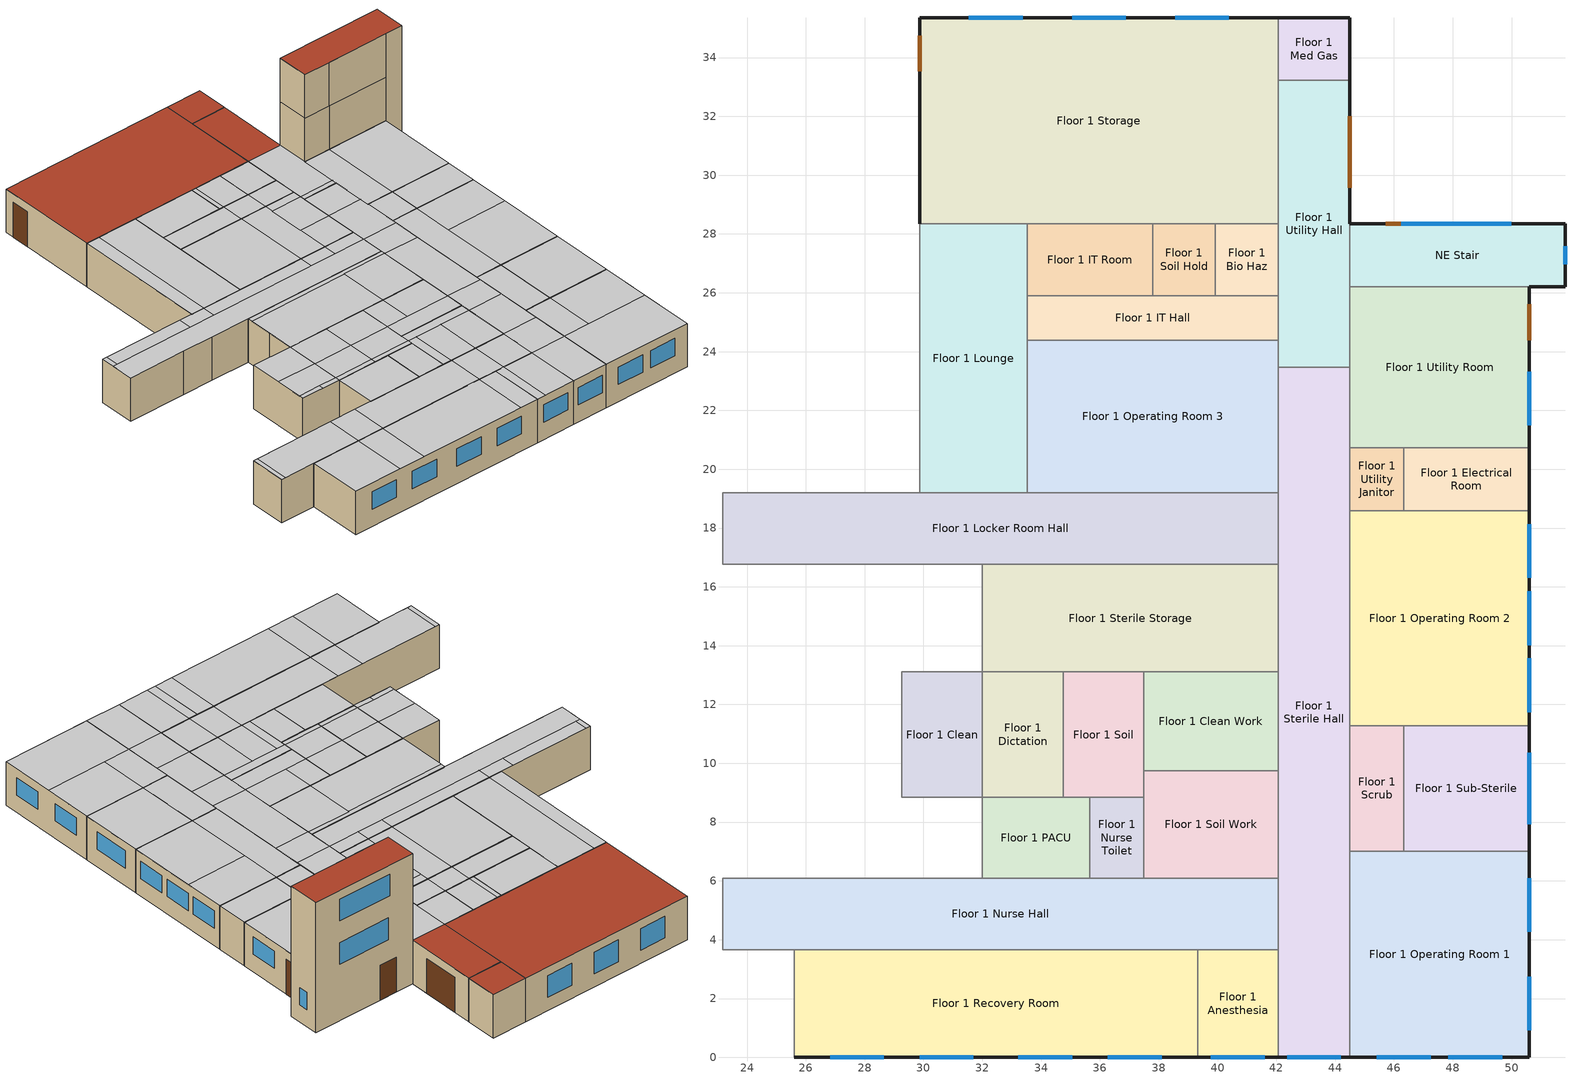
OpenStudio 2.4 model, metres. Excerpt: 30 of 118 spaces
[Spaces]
Floor 1 Clean
 floor ground: 32,13.11 32,8.84 29.26,8.84 29.26,13.11 z0
 wall to Floor 1 Nurse Station: 29.26,8.84 32,8.84 z0:3.05
 wall to Floor 1 Humid: 32,13.11 29.26,13.11 z0:3.05
 wall to Floor 1 Nourishment: 29.26,13.11 29.26,8.84 z0:3.05
 wall to Floor 1 Dictation: 32,8.84 32,13.11 z0:3.05
 ceiling to Floor 2 Exam Hall 2: 30.78,8.84 30.78,9.14 29.26,9.14 29.26,8.84 z3.05
 ceiling to Floor 2 Exam 3: 32,8.84 32,9.14 30.78,9.14 30.78,8.84 z3.05
 ceiling to Floor 2 Reception Hall: 32,9.14 32,10.97 29.26,10.97 29.26,9.14 z3.05
 ceiling to Floor 2 X-Ray: 32,10.97 32,13.11 29.26,13.11 29.26,10.97 z3.05
Floor 1 IT Hall
 floor ground: 42.06,25.91 42.06,24.38 33.53,24.38 33.53,25.91 z0
 wall to Floor 1 Utility Hall: 42.06,24.38 42.06,25.91 z0:3.05
 wall to Floor 1 IT Room: 37.8,25.91 33.53,25.91 z0:3.05
 wall to Floor 1 Operating Room 3: 33.53,24.38 42.06,24.38 z0:3.05
 wall to Floor 1 Soil Hold: 39.93,25.91 37.8,25.91 z0:3.05
 wall to Floor 1 Lounge: 33.53,25.91 33.53,24.38 z0:3.05
 wall to Floor 1 Bio Haz: 42.06,25.91 39.93,25.91 z0:3.05
 ceiling to Floor 2 Exam Hall 4: 39.93,24.38 39.93,25.91 38.1,25.91 38.1,24.38 z3.05
 ceiling to Floor 2 Exam 6: 42.06,24.38 42.06,25.91 39.93,25.91 39.93,24.38 z3.05
 ceiling to Floor 2 Exam 7: 38.1,24.38 38.1,25.91 33.53,25.91 33.53,24.38 z3.05
Floor 1 Utility Room
 floor ground: 50.6,26.21 50.6,20.73 44.5,20.73 44.5,26.21 z0
 wall outside: 50.6,20.73 50.6,26.21 z0:3.05
 wall to Floor 1 Electrical Room: 46.33,20.73 50.6,20.73 z0:3.05
 wall to Floor 1 Sterile Hall: 44.5,23.47 44.5,20.73 z0:3.05
 wall to NE Stair: 50.6,26.21 44.5,26.21 z0:3.05
 wall to Floor 1 Utility Janitor: 44.5,20.73 46.33,20.73 z0:3.05
 wall to Floor 1 Utility Hall: 44.5,26.21 44.5,23.47 z0:3.05
 window: 50.6,21.49 50.6,23.32 z1.22:2.44
 door: 50.6,24.38 50.6,25.6 z0:2.44
 ceiling to Floor 2 Exam 5: 50.6,20.73 50.6,26.21 46.33,26.21 46.33,20.73 z3.05
 ceiling to Floor 2 Office Hall: 46.33,20.73 46.33,26.21 44.5,26.21 44.5,20.73 z3.05
Floor 1 Operating Room 1
 floor ground: 50.6,7.01 50.6,0 44.5,0 44.5,7.01 z0
 wall outside: 44.5,0 50.6,0 50.6,7.01 z0:3.05
 wall to Floor 1 Sterile Hall: 44.5,7.01 44.5,0 z0:3.05
 wall to Floor 1 Scrub: 46.33,7.01 44.5,7.01 z0:3.05
 wall to Floor 1 Sub-Sterile: 50.6,7.01 46.33,7.01 z0:3.05
 window: 47.85,0 49.68,0 / 50.6,4.27 50.6,6.1 / 50.6,0.91 50.6,2.74 / 45.42,0 47.24,0 z1.22:2.44
 ceiling to Floor 2 Conference: 50.6,0 50.6,3.66 44.5,3.66 44.5,0 z3.05
 ceiling to Floor 2 Office Hall: 46.33,3.66 46.33,7.01 44.5,7.01 44.5,3.66 z3.05
 ceiling to Floor 2 Office: 50.6,3.66 50.6,7.01 46.33,7.01 46.33,3.66 z3.05
Floor 1 Soil
 floor ground: 37.49,13.11 37.49,8.84 34.75,8.84 34.75,13.11 z0
 wall to Floor 1 PACU: 34.75,8.84 35.66,8.84 z0:3.05
 wall to Floor 1 Soil Work: 37.49,8.84 37.49,9.75 z0:3.05
 wall to Floor 1 Clean Work: 37.49,9.75 37.49,13.11 z0:3.05
 wall to Floor 1 Nurse Toilet: 35.66,8.84 37.49,8.84 z0:3.05
 wall to Floor 1 Dictation: 34.75,13.11 34.75,8.84 z0:3.05
 wall to Floor 1 Sterile Storage: 37.49,13.11 34.75,13.11 z0:3.05
 ceiling to Floor 2 X-Ray: 37.49,10.97 37.49,13.11 34.75,13.11 34.75,10.97 z3.05
 ceiling to Floor 2 Exam 3: 37.49,8.84 37.49,9.14 34.75,9.14 34.75,8.84 z3.05
 ceiling to Floor 2 Reception Hall: 37.49,9.14 37.49,10.97 34.75,10.97 34.75,9.14 z3.05
Floor 1 Sterile Hall
 floor ground: 44.5,23.47 44.5,0 42.06,0 42.06,23.47 z0
 wall outside: 42.06,0 44.5,0 z0:3.05
 wall to Floor 1 Clean Work: 42.06,13.11 42.06,9.75 z0:3.05
 wall to Floor 1 Utility Hall: 44.5,23.47 42.06,23.47 z0:3.05
 wall to Floor 1 Nurse Hall: 42.06,6.1 42.06,3.66 z0:3.05
 wall to Floor 1 Operating Room 2: 44.5,11.28 44.5,18.59 z0:3.05
 wall to Floor 1 Utility Janitor: 44.5,18.59 44.5,20.73 z0:3.05
 wall to Floor 1 Soil Work: 42.06,9.75 42.06,6.1 z0:3.05
 wall to Floor 1 Scrub: 44.5,7.01 44.5,11.28 z0:3.05
 wall to Floor 1 Sterile Storage: 42.06,16.76 42.06,13.11 z0:3.05
 wall to Floor 1 Locker Room Hall: 42.06,19.2 42.06,16.76 z0:3.05
 wall to Floor 1 Anesthesia: 42.06,3.66 42.06,0 z0:3.05
 wall to Floor 1 Operating Room 3: 42.06,23.47 42.06,19.2 z0:3.05
 window: 42.37,0 44.2,0 z1.22:2.44
 ceiling to Floor 2 Work Hall: 44.5,16.46 44.5,18.29 42.06,18.29 42.06,16.46 z3.05
 ceiling to Floor 2 Nurse Station 1: 44.5,18.29 44.5,21.34 42.06,21.34 42.06,18.29 z3.05
 ceiling to Floor 2 Storage 2: 44.5,21.34 44.5,23.47 42.06,23.47 42.06,21.34 z3.05
 ceiling to Floor 2 Conference Toilet: 44.5,3.66 44.5,6.1 42.06,6.1 42.06,3.66 z3.05
 ceiling to Floor 2 Reception Hall: 44.5,9.14 44.5,10.97 42.06,10.97 42.06,9.14 z3.05
 ceiling to Floor 2 Conference: 44.5,0 44.5,3.66 42.06,3.66 42.06,0 z3.05
 ceiling to Floor 2 Lounge: 44.5,6.1 44.5,9.14 42.06,9.14 42.06,6.1 z3.05
 ceiling to Floor 2 Scheduling 1: 44.5,10.97 44.5,16.46 42.06,16.46 42.06,10.97 z3.05
Floor 1 Anesthesia
 floor ground: 42.06,3.66 42.06,0 39.32,0 39.32,3.66 z0
 wall outside: 39.32,0 42.06,0 z0:3.05
 wall to Floor 1 Nurse Hall: 42.06,3.66 39.32,3.66 z0:3.05
 wall to Floor 1 Recovery Room: 39.32,3.66 39.32,0 z0:3.05
 window: 39.78,0 41.61,0 z1.22:2.44
 ceiling to Floor 2 Exam 4: 42.06,0 42.06,3.66 39.93,3.66 39.93,0 z3.05
 ceiling to Floor 2 Exam Hall 3: 39.93,0 39.93,3.66 39.32,3.66 39.32,0 z3.05
NE Stair
 floor ground: 51.82,28.35 51.82,26.21 44.5,26.21 44.5,28.35 z0
 wall outside: 50.6,26.21 51.82,26.21 51.82,28.35 44.5,28.35 z0:9.14
 wall to Floor 2 Exam 6: 44.5,28.35 44.5,26.21 z3.05:6.1
 wall to Floor 3 Mechanical: 46.33,26.21 50.6,26.21 z6.1:9.14
 wall to Floor 3 Mechanical Hall: 44.5,26.21 46.33,26.21 z6.1:9.14
 wall to Floor 3 Lounge: 44.5,28.35 44.5,26.21 z6.1:9.14
 wall to Floor 2 Office Hall: 44.5,26.21 46.33,26.21 z3.05:6.1
 wall to Floor 2 Exam 5: 46.33,26.21 50.6,26.21 z3.05:6.1
 wall to Floor 1 Utility Hall: 44.5,28.35 44.5,26.21 z0:3.05
 window: 49.99,28.35 46.33,28.35 z3.96:5.49; 49.99,28.35 46.24,28.35 z7.01:8.53; 51.82,26.97 51.82,27.58 z1.22:2.44
 door: 46.94,28.35 45.72,28.35 z0:2.44
 roof outside: 51.82,26.21 51.82,28.35 44.5,28.35 44.5,26.21 z9.14
Floor 1 Sterile Storage
 floor ground: 42.06,16.76 42.06,13.11 32,13.11 32,16.76 z0
 wall to Floor 1 Nurse Janitor: 32,16.76 32,14.94 z0:3.05
 wall to Floor 1 Humid: 32,14.94 32,13.11 z0:3.05
 wall to Floor 1 Locker Room Hall: 42.06,16.76 32,16.76 z0:3.05
 wall to Floor 1 Dictation: 32,13.11 34.75,13.11 z0:3.05
 wall to Floor 1 Clean Work: 37.49,13.11 42.06,13.11 z0:3.05
 ceiling to Floor 2 Scheduling 1: 42.06,13.11 42.06,16.46 39.01,16.46 39.01,13.11 z3.05
 ceiling to Floor 2 Work Hall: 42.06,16.46 42.06,16.76 32,16.76 32,16.46 z3.05
 ceiling to Floor 2 X-Ray: 39.01,13.11 39.01,16.46 32,16.46 32,13.11 z3.05
Floor 1 Utility Janitor
 floor ground: 46.33,20.73 46.33,18.59 44.5,18.59 44.5,20.73 z0
 wall to Floor 1 Electrical Room: 46.33,18.59 46.33,20.73 z0:3.05
 wall to Floor 1 Operating Room 2: 44.5,18.59 46.33,18.59 z0:3.05
 ceiling to Floor 2 Office Hall: 46.33,18.59 46.33,20.73 44.5,20.73 44.5,18.59 z3.05
Floor 1 Locker Room Hall
 floor ground: 42.06,19.2 42.06,16.76 23.16,16.76 23.16,19.2 z0
 wall to Floor 1 Pre-Op Room 2: 23.16,16.76 27.13,16.76 z0:3.05
 wall to Floor 1 Nourishment: 27.13,16.76 29.26,16.76 z0:3.05
 wall to Floor 1 Pre-Op Hall: 23.16,19.2 23.16,16.76 z0:3.05
 wall to Floor 1 Lounge: 33.53,19.2 29.87,19.2 z0:3.05
 wall to Floor 1 Operating Room 3: 42.06,19.2 33.53,19.2 z0:3.05
 wall to Floor 1 Nurse Janitor: 29.26,16.76 32,16.76 z0:3.05
 wall to Floor 1 Locker Room: 29.87,19.2 23.16,19.2 z0:3.05
 ceiling to Floor 2 Work Hall: 42.06,16.76 42.06,18.29 23.16,18.29 23.16,16.76 z3.05
 ceiling to Floor 2 Exam Hall 6: 23.47,18.29 23.47,19.2 23.16,19.2 23.16,18.29 z3.05
 ceiling to Floor 2 Nurse Station 2: 28.96,18.29 28.96,19.2 23.47,19.2 23.47,18.29 z3.05
 ceiling to Floor 2 Nurse Station 1: 42.06,18.29 42.06,19.2 39.93,19.2 39.93,18.29 z3.05
 ceiling to Floor 2 Exam 7: 38.1,18.29 38.1,19.2 30.78,19.2 30.78,18.29 z3.05
 ceiling to Floor 2 Exam Hall 5: 30.78,18.29 30.78,19.2 28.96,19.2 28.96,18.29 z3.05
 ceiling to Floor 2 Exam Hall 4: 39.93,18.29 39.93,19.2 38.1,19.2 38.1,18.29 z3.05
Floor 1 Electrical Room
 floor ground: 50.6,20.73 50.6,18.59 46.33,18.59 46.33,20.73 z0
 wall outside: 50.6,18.59 50.6,20.73 z0:3.05
 wall to Floor 1 Operating Room 2: 46.33,18.59 50.6,18.59 z0:3.05
 ceiling to Floor 2 Exam 5: 50.6,18.59 50.6,20.73 46.33,20.73 46.33,18.59 z3.05
Floor 1 PACU
 floor ground: 35.66,8.84 35.66,6.1 32,6.1 32,8.84 z0
 wall to Floor 1 Nurse Toilet: 35.66,6.1 35.66,8.84 z0:3.05
 wall to Floor 1 Nurse Station: 32,8.84 32,6.1 z0:3.05
 wall to Floor 1 Nurse Hall: 32,6.1 35.66,6.1 z0:3.05
 wall to Floor 1 Dictation: 34.75,8.84 32,8.84 z0:3.05
 ceiling to Floor 2 Exam 3: 35.66,6.1 35.66,8.84 32,8.84 32,6.1 z3.05
Floor 1 Operating Room 3
 floor ground: 42.06,24.38 42.06,19.2 33.53,19.2 33.53,24.38 z0
 wall to Floor 1 Lounge: 33.53,24.38 33.53,19.2 z0:3.05
 wall to Floor 1 Utility Hall: 42.06,23.47 42.06,24.38 z0:3.05
 ceiling to Floor 2 Exam 7: 38.1,19.2 38.1,24.38 33.53,24.38 33.53,19.2 z3.05
 ceiling to Floor 2 Storage 2: 42.06,21.34 42.06,23.77 39.93,23.77 39.93,21.34 z3.05
 ceiling to Floor 2 Exam Hall 4: 39.93,19.2 39.93,24.38 38.1,24.38 38.1,19.2 z3.05
 ceiling to Floor 2 Nurse Station 1: 42.06,19.2 42.06,21.34 39.93,21.34 39.93,19.2 z3.05
 ceiling to Floor 2 Exam 6: 42.06,23.77 42.06,24.38 39.93,24.38 39.93,23.77 z3.05
Floor 1 Scrub
 floor ground: 46.33,11.28 46.33,7.01 44.5,7.01 44.5,11.28 z0
 wall to Floor 1 Operating Room 2: 46.33,11.28 44.5,11.28 z0:3.05
 wall to Floor 1 Sub-Sterile: 46.33,7.01 46.33,11.28 z0:3.05
 ceiling to Floor 2 Office Hall: 46.33,7.01 46.33,11.28 44.5,11.28 44.5,7.01 z3.05
Floor 1 Sub-Sterile
 floor ground: 50.6,11.28 50.6,7.01 46.33,7.01 46.33,11.28 z0
 wall outside: 50.6,7.01 50.6,11.28 z0:3.05
 wall to Floor 1 Operating Room 2: 50.6,11.28 46.33,11.28 z0:3.05
 window: 50.6,7.92 50.6,10.36 z1.22:2.44
 ceiling to Floor 2 Office: 50.6,7.01 50.6,11.28 46.33,11.28 46.33,7.01 z3.05
Floor 1 Recovery Room
 floor ground: 39.32,3.66 39.32,0 25.6,0 25.6,3.66 z0
 wall outside: 25.6,0 39.32,0 z0:3.05
 wall to Floor 1 Step Down: 25.6,3.66 25.6,0 z0:3.05
 wall to Floor 1 Nurse Hall: 39.32,3.66 25.6,3.66 z0:3.05
 window: 26.82,0 28.65,0 / 36.27,0 38.1,0 / 33.22,0 35.05,0 / 29.87,0 31.7,0 z1.22:2.44
 ceiling to Floor 2 Exam Hall 3: 39.32,0 39.32,3.66 38.1,3.66 38.1,0 z3.05
 ceiling to Floor 2 Exam 3: 38.1,0 38.1,3.66 30.78,3.66 30.78,0 z3.05
 ceiling to Floor 2 Exam Hall 2: 30.78,0 30.78,3.66 28.96,3.66 28.96,0 z3.05
 ceiling to Floor 2 Exam 2: 28.96,0 28.96,3.66 25.6,3.66 25.6,0 z3.05
Floor 1 Lounge
 floor ground: 33.53,28.35 33.53,19.2 29.87,19.2 29.87,28.35 z0
 wall to Floor 1 Storage: 33.53,28.35 29.87,28.35 z0:3.05
 wall to Floor 1 IT Room: 33.53,25.91 33.53,28.35 z0:3.05
 wall to Floor 1 Locker Room: 29.87,28.35 29.87,19.2 z0:3.05
 ceiling to Floor 2 Exam Hall 5: 30.78,19.2 30.78,28.35 29.87,28.35 29.87,19.2 z3.05
 ceiling to Floor 2 Exam 7: 33.53,19.2 33.53,28.35 30.78,28.35 30.78,19.2 z3.05
Floor 1 Storage
 floor ground: 42.06,35.36 42.06,28.35 29.87,28.35 29.87,35.36 z0
 wall outside: 42.06,35.36 29.87,35.36 29.87,28.35 z0:3.05
 wall to Floor 1 Soil Hold: 37.8,28.35 39.93,28.35 z0:3.05
 wall to Floor 1 Med Gas: 42.06,33.22 42.06,35.36 z0:3.05
 wall to Floor 1 Bio Haz: 39.93,28.35 42.06,28.35 z0:3.05
 wall to Floor 1 IT Room: 33.53,28.35 37.8,28.35 z0:3.05
 wall to Floor 1 Utility Hall: 42.06,28.35 42.06,33.22 z0:3.05
 window: 40.39,35.36 38.56,35.36 / 33.38,35.36 31.55,35.36 / 36.88,35.36 35.05,35.36 z0.91:2.44
 door: 29.87,34.75 29.87,33.53 z0:2.44
 roof outside: 42.06,28.35 42.06,35.36 29.87,35.36 29.87,28.35 z3.05
Floor 1 Soil Hold
 floor ground: 39.93,28.35 39.93,25.91 37.8,25.91 37.8,28.35 z0
 wall to Floor 1 IT Room: 37.8,28.35 37.8,25.91 z0:3.05
 wall to Floor 1 Bio Haz: 39.93,25.91 39.93,28.35 z0:3.05
 ceiling to Floor 2 Exam Hall 4: 39.93,25.91 39.93,28.35 38.1,28.35 38.1,25.91 z3.05
 ceiling to Floor 2 Exam 7: 38.1,25.91 38.1,28.35 37.8,28.35 37.8,25.91 z3.05
Floor 1 Nurse Toilet
 floor ground: 37.49,8.84 37.49,6.1 35.66,6.1 35.66,8.84 z0
 wall to Floor 1 Soil Work: 37.49,6.1 37.49,8.84 z0:3.05
 wall to Floor 1 Nurse Hall: 35.66,6.1 37.49,6.1 z0:3.05
 ceiling to Floor 2 Exam 3: 37.49,6.1 37.49,8.84 35.66,8.84 35.66,6.1 z3.05
Floor 1 Bio Haz
 floor ground: 42.06,28.35 42.06,25.91 39.93,25.91 39.93,28.35 z0
 wall to Floor 1 Utility Hall: 42.06,25.91 42.06,28.35 z0:3.05
 ceiling to Floor 2 Exam 6: 42.06,25.91 42.06,28.35 39.93,28.35 39.93,25.91 z3.05
Floor 1 Clean Work
 floor ground: 42.06,13.11 42.06,9.75 37.49,9.75 37.49,13.11 z0
 wall to Floor 1 Soil Work: 37.49,9.75 42.06,9.75 z0:3.05
 ceiling to Floor 2 Scheduling 1: 42.06,10.97 42.06,13.11 39.01,13.11 39.01,10.97 z3.05
 ceiling to Floor 2 Reception Hall: 42.06,9.75 42.06,10.97 37.49,10.97 37.49,9.75 z3.05
 ceiling to Floor 2 X-Ray: 39.01,10.97 39.01,13.11 37.49,13.11 37.49,10.97 z3.05
Floor 1 Nurse Hall
 floor ground: 42.06,6.1 42.06,3.66 23.16,3.66 23.16,6.1 z0
 wall to Floor 1 Soil Work: 42.06,6.1 37.49,6.1 z0:3.05
 wall to Floor 1 Step Down: 23.16,3.66 25.6,3.66 z0:3.05
 wall to Floor 1 Pre-Op Hall: 23.16,6.1 23.16,3.66 z0:3.05
 wall to Floor 1 Nurse Station: 32,6.1 23.16,6.1 z0:3.05
 ceiling to Floor 2 Exam 2: 28.96,3.66 28.96,6.1 23.47,6.1 23.47,3.66 z3.05
 ceiling to Floor 2 Storage 1: 42.06,3.66 42.06,6.1 39.93,6.1 39.93,3.66 z3.05
 ceiling to Floor 2 Exam Hall 1: 23.47,3.66 23.47,6.1 23.16,6.1 23.16,3.66 z3.05
 ceiling to Floor 2 Exam Hall 2: 30.78,3.66 30.78,6.1 28.96,6.1 28.96,3.66 z3.05
 ceiling to Floor 2 Exam 3: 38.1,3.66 38.1,6.1 30.78,6.1 30.78,3.66 z3.05
 ceiling to Floor 2 Exam Hall 3: 39.93,3.66 39.93,6.1 38.1,6.1 38.1,3.66 z3.05
Floor 1 Soil Work
 floor ground: 42.06,9.75 42.06,6.1 37.49,6.1 37.49,9.75 z0
 ceiling to Floor 2 Reception Hall: 42.06,9.14 42.06,9.75 37.49,9.75 37.49,9.14 z3.05
 ceiling to Floor 2 Dictation: 42.06,6.1 42.06,9.14 39.93,9.14 39.93,6.1 z3.05
 ceiling to Floor 2 Exam Hall 3: 39.93,6.1 39.93,9.14 38.1,9.14 38.1,6.1 z3.05
 ceiling to Floor 2 Exam 3: 38.1,6.1 38.1,9.14 37.49,9.14 37.49,6.1 z3.05
Floor 1 Med Gas
 floor ground: 44.5,35.36 44.5,33.22 42.06,33.22 42.06,35.36 z0
 wall outside: 44.5,33.22 44.5,35.36 42.06,35.36 z0:3.05
 wall to Floor 1 Utility Hall: 42.06,33.22 44.5,33.22 z0:3.05
 roof outside: 44.5,33.22 44.5,35.36 42.06,35.36 42.06,33.22 z3.05
Floor 1 Operating Room 2
 floor ground: 50.6,18.59 50.6,11.28 44.5,11.28 44.5,18.59 z0
 wall outside: 50.6,11.28 50.6,18.59 z0:3.05
 window: 50.6,16.31 50.6,18.14 / 50.6,11.73 50.6,13.56 / 50.6,14.02 50.6,15.85 z1.22:2.44
 ceiling to Floor 2 Utility: 50.6,15.85 50.6,18.59 46.33,18.59 46.33,15.85 z3.05
 ceiling to Floor 2 Office: 50.6,11.28 50.6,15.85 46.33,15.85 46.33,11.28 z3.05
 ceiling to Floor 2 Office Hall: 46.33,11.28 46.33,18.59 44.5,18.59 44.5,11.28 z3.05
Floor 1 Utility Hall
 floor ground: 44.5,33.22 44.5,23.47 42.06,23.47 42.06,33.22 z0
 wall outside: 44.5,28.35 44.5,33.22 z0:3.05
 door: 44.5,29.57 44.5,32 z0:2.44
 ceiling to Floor 2 Storage 2: 44.5,23.47 44.5,23.77 42.06,23.77 42.06,23.47 z3.05
 ceiling to Floor 2 Exam 6: 44.5,23.77 44.5,28.35 42.06,28.35 42.06,23.77 z3.05
 roof outside: 44.5,28.35 44.5,33.22 42.06,33.22 42.06,28.35 z3.05
Floor 1 Dictation
 floor ground: 34.75,13.11 34.75,8.84 32,8.84 32,13.11 z0
 ceiling to Floor 2 Exam 3: 34.75,8.84 34.75,9.14 32,9.14 32,8.84 z3.05
 ceiling to Floor 2 X-Ray: 34.75,10.97 34.75,13.11 32,13.11 32,10.97 z3.05
 ceiling to Floor 2 Reception Hall: 34.75,9.14 34.75,10.97 32,10.97 32,9.14 z3.05
Floor 1 IT Room
 floor ground: 37.8,28.35 37.8,25.91 33.53,25.91 33.53,28.35 z0
 ceiling to Floor 2 Exam 7: 37.8,25.91 37.8,28.35 33.53,28.35 33.53,25.91 z3.05
[Site]
Whitehorse_YT_CAN: Latitude {deg}=60.72; Longitude {deg}=-135.07; Time Zone {hr}=-8; Elevation {m}=703; Terrain=City
[Building]
Building #1: North Axis {deg}=0; Standards Number of Stories=3; Standards Number of Above Ground Stories=3; Standards Building Type=Outpatient
[Site:WaterMainsTemperature]
Calculation Method=Correlation; Annual Average Outdoor Air Temperature {C}=-1.08333; Maximum Difference In Monthly Average Outdoor Air Temperatures {deltaC}=34.5
[SizingPeriod:DesignDay] Barometric Pressure {Pa}=93160; Sky Clearness=0; Rain Indicator=0; Snow Indicator=0; Day of Month=21; Daylight Saving Time Indicator=0; Humidity Indicating Type=Wetbulb; Dry-Bulb Temperature Range Modifier Type=DefaultMultipliers
Name | Maximum Dry-Bulb Temperature {C} | Daily Dry-Bulb Temperature Range {deltaC} | Humidity Indicating Conditions at Maximum Dry-Bulb | Wind Speed {m/s} | Wind Direction {deg} | Month | Day Type | Solar Model Indicator | ASHRAE Taub | ASHRAE Taud
Whitehorse Ann Clg .4% Condns DB=>MWB | 25.6 | 11.6 | 14.1 | 3.5 | 160 | 7 | SummerDesignDay | ASHRAETau | 0.378 | 2.196
Whitehorse Ann Htg 99.6% Condns DB | -40 | 0 | -40 | 0.6 | 0 | 1 | WinterDesignDay | ASHRAEClearSky
[Site:GroundTemperature:BuildingSurface]
19.527, 19.502, 19.536, 19.598, 20.002, 21.64, 22.225, 22.375, 21.449, 20.121, 19.802, 19.633
[Space] Building Story=Building Story 1; Part of Total Floor Area=Yes
Name | Space Type | Thermal Zone
Floor 1 Sterile Storage | Space Function Storage area - occsens | TZ-Floor 1 Sterile Storage
Floor 1 Clean | Space Function Hospital - laundry/washing | TZ-Floor 1 Clean
Floor 1 Utility Room | Space Function Storage area - occsens | TZ-Floor 1 Utility Room
Floor 1 IT Hall | Space Function Hospital corr. >= 2.4m-sch-H | TZ-Floor 1 IT Hall
Floor 1 Operating Room 1 | Space Function Hospital - operating room | TZ-Floor 1 Operating Room 1
Floor 1 Soil | Space Function Hospital - laundry/washing | TZ-Floor 1 Soil
Floor 1 Sterile Hall | Space Function Hospital corr. >= 2.4m-sch-H | TZ-Floor 1 Sterile Hall
Floor 1 Anesthesia | Space Function Hospital - operating room | TZ-Floor 1 Anesthesia
NE Stair | Space Function Stairway-sch-H | TZ-NE Stair
Floor 1 Utility Janitor | Space Function Storage area - occsens | TZ-Floor 1 Utility Janitor
Floor 1 Locker Room Hall | Space Function Hospital corr. >= 2.4m-sch-H | TZ-Floor 1 Locker Room Hall
Floor 1 Electrical Room | Space Function Electrical/Mechanical-sch-H | TZ-Floor 1 Electrical Room
Floor 1 Dictation | Space Function Office - enclosed | TZ-Floor 1 Dictation
Floor 1 Storage | Space Function Storage area - occsens | TZ-Floor 1 Storage
Floor 1 PACU | Space Function Locker room-sch-H | TZ-Floor 1 PACU
Floor 1 Operating Room 3 | Space Function Hospital - operating room | TZ-Floor 1 Operating Room 3
Floor 1 Scrub | Space Function Hospital corr. >= 2.4m-sch-H | TZ-Floor 1 Scrub
Floor 1 Operating Room 2 | Space Function Hospital - operating room | TZ-Floor 1 Operating Room 2
Floor 1 Sub-Sterile | Space Function Storage area - occsens | TZ-Floor 1 Sub-Sterile
Floor 1 Recovery Room | Space Function Hospital - recovery | TZ-Floor 1 Recovery Room
Floor 1 Lounge | Space Function Hospital - lounge/recreation | TZ-Floor 1 Lounge
Floor 1 Soil Hold | Space Function Hospital - laundry/washing | TZ-Floor 1 Soil Hold
Floor 1 Nurse Toilet | Space Function Washroom-sch-H | TZ-Floor 1 Nurse Toilet
Floor 1 Bio Haz | Space Function Storage area - occsens | TZ-Floor 1 Bio Haz
Floor 1 Clean Work | Space Function Hospital - laundry/washing | TZ-Floor 1 Clean Work
Floor 1 Nurse Hall | Space Function Hospital corr. >= 2.4m-sch-H | TZ-Floor 1 Nurse Hall
Floor 1 Utility Hall | Space Function Hospital corr. >= 2.4m-sch-H | TZ-Floor 1 Utility Hall
Floor 1 IT Room | Space Function Office - enclosed | TZ-Floor 1 IT Room
Floor 1 Soil Work | Space Function Hospital - laundry/washing | TZ-Floor 1 Soil Work
Floor 1 Med Gas | Space Function Storage area - occsens | TZ-Floor 1 Med Gas
[BuildingStory]
Building Story 1: Nominal Z Coordinate {m}=0
[ThermalZone] Use Ideal Air Loads=No
TZ-Floor 1 Clean; TZ-Floor 1 Nurse Hall; TZ-NE Stair; TZ-Floor 1 Sterile Storage; TZ-Floor 1 Utility Janitor; TZ-Floor 1 Operating Room 1; TZ-Floor 1 Sub-Sterile; TZ-Floor 1 Bio Haz; TZ-Floor 1 Soil Work; TZ-Floor 1 Operating Room 3; TZ-Floor 1 Electrical Room; TZ-Floor 1 Scrub; TZ-Floor 1 Soil; TZ-Floor 1 IT Hall; TZ-Floor 1 Soil Hold; TZ-Floor 1 Utility Hall; TZ-Floor 1 Sterile Hall; TZ-Floor 1 Utility Room; TZ-Floor 1 Anesthesia; TZ-Floor 1 Recovery Room; TZ-Floor 1 Locker Room Hall; TZ-Floor 1 Lounge; TZ-Floor 1 Med Gas; TZ-Floor 1 Nurse Toilet; TZ-Floor 1 IT Room; TZ-Floor 1 Storage; TZ-Floor 1 Clean Work; TZ-Floor 1 Operating Room 2; TZ-Floor 1 PACU; TZ-Floor 1 Dictation
[SpaceType] Standards Building Type=Space Function
Name | Standards Space Type
Space Function Hospital - operating room | Hospital - operating room
Space Function Hospital corr. >= 2.4m-sch-H | Hospital corr. >= 2.4m-sch-H
Space Function Hospital - lounge/recreation | Hospital - lounge/recreation
Space Function Locker room-sch-H | Locker room-sch-H
Space Function Office - enclosed | Office - enclosed
Space Function Stairway-sch-H | Stairway-sch-H
Space Function Washroom-sch-H | Washroom-sch-H
Space Function Storage area - occsens | Storage area - occsens
Space Function Hospital - recovery | Hospital - recovery
Space Function Hospital - laundry/washing | Hospital - laundry/washing
Space Function Electrical/Mechanical-sch-H | Electrical/Mechanical-sch-H
